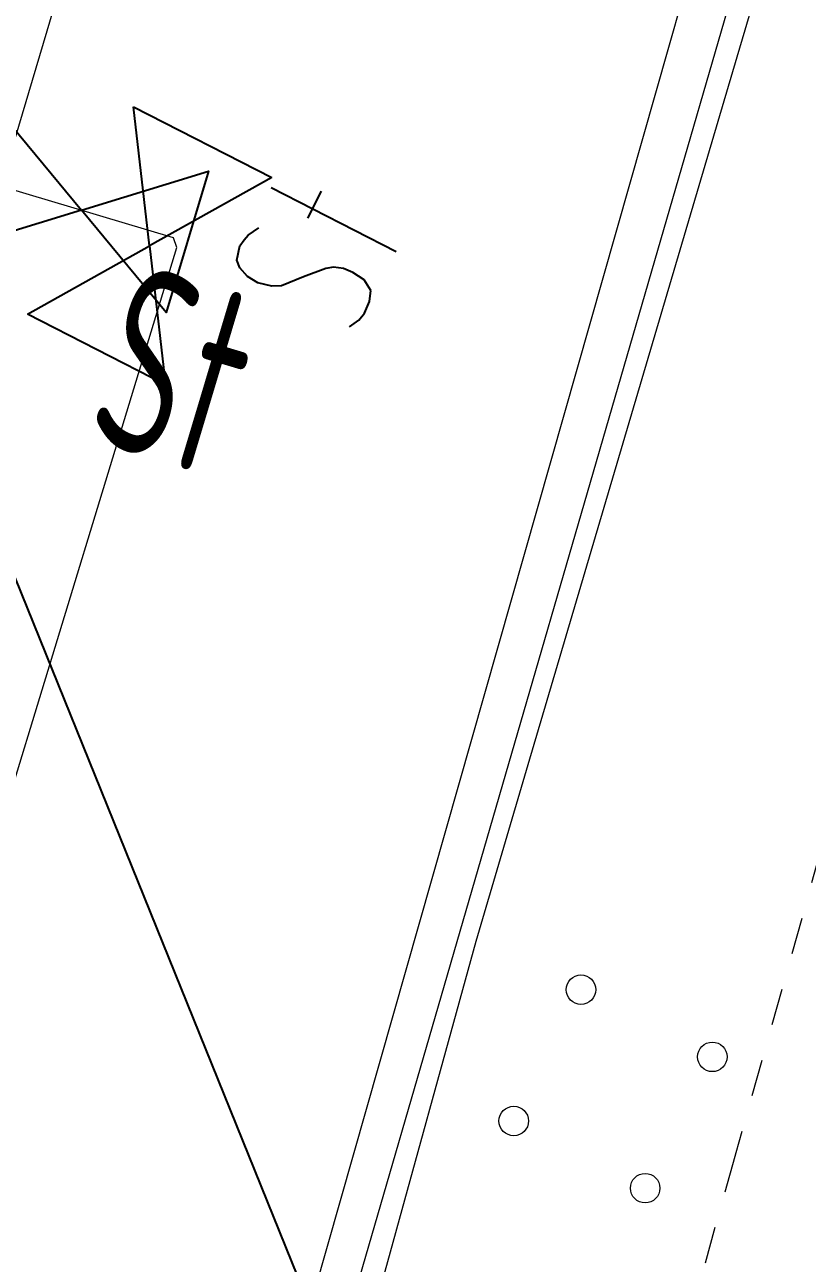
# Model space of a CAD drawing. Header units: metres. Extents: x 507649 to 508899, y 6966965 to 6967377.
# Drawn here: x 507944.382 to 507946.503, y 6967152.746 to 6967156.104 of the extents above; entities that cross this region are included whole.
import ezdxf

# ---------------------------------------------------------------- set-up
doc = ezdxf.new("R2010")
doc.units = ezdxf.units.M
doc.header["$PDMODE"] = 1
doc.linetypes.add('AEC_Double Dash', pattern=[0.039, 0.015, -0.004, 0.006, -0.004, 0.006, -0.004])
for name, color, linetype, lineweight in [('C-PROP-LINE', 252, 'AEC_Double Dash', 5), ('C_UG_LINES', 252, 'EXISTING_COMMUNICATIONS', 0), ('E_UG_LINES', 252, 'EXISTING_ELECTRICITY_UG', 0), ('HT_UG_LINES', 252, 'EXISTING_HIGH_VOLTAGE', 0), ('RW_FEAT', 252, 'Continuous', 0), ('W_AG_PIPES_N', 252, 'EXISTING_WATER', 0)]:
    doc.layers.add(name, color=color, linetype=linetype, lineweight=lineweight)
for name, color, linetype in [('C_TEXT_2.5', 7, 'Continuous'), ('mga2020bdy', 252, 'Continuous'), ('mga2020W_FEAT', 252, 'Continuous'), ('W_FEAT', 252, 'Continuous')]:
    doc.layers.add(name, color=color, linetype=linetype)
doc.styles.get("Standard").update_dxf_attribs({"font": 'ARIALN.TTF'})
doc.styles.add('Style-INTL_ISO_EQUAL', font='ISOCP.shx')
doc.linetypes.add('EXISTING_COMMUNICATIONS', pattern='A,2,-2,2,-2,2,-2,["COMS",Standard,S=2.5,R=0,X=0,Y=-1.25],-9.75,2,-2,2,-2', length=29.75)
doc.linetypes.add('EXISTING_ELECTRICITY_UG', pattern='A,2,-2,2,-2,2,-2,["E-UG",Standard,S=2.5,R=0,X=0,Y=-1.25],-9.15,2,-2,2,-2', length=29.15)
doc.linetypes.add('EXISTING_HIGH_VOLTAGE', pattern='A,2,-2,2,-2,2,-2,["HV",Standard,S=2.5,R=0,X=0,Y=-1.25],-5.9,2,-2,2,-2', length=25.9)
doc.linetypes.add('EXISTING_WATER', pattern='A,2,-2,2,-2,2,-2,["W",Standard,S=2.5,R=0,X=0,Y=-1.25],-4.4,2,-2,2,-2', length=24.4)

# ---------------------------------------------------------------- blocks, each defined once
blk = doc.blocks.new('BAC W SV')
for p, q in [((0, 0), (-1.1289, 9.9836)), ((-1.1289, 9.9836), (8.7842, 4.9036)), ((8.7842, 4.9036), (0, 0)), ((17.7236, -0.4233), (8.7418, 4.1734)), ((11.37, 1.9932), (12.3578, 3.9229)), ((7.0908, 0.7761), (7.8669, 1.3053)), ((-8.7489, -4.9036), (0, 0)), ((0, 0), (1.1642, -9.9836)), ((6.2794, -1.0231), (6.4911, 0)), ((6.4911, 0), (6.8086, 0.4233)), ((6.8086, 0.4233), (7.0908, 0.7761)), ((6.4911, -1.5875), (6.2794, -1.0231)), ((7.0556, -2.1872), (6.4911, -1.5875)), ((12.6647, -1.6228), (11.0772, -2.2225)), ((13.2292, -1.5169), (12.6647, -1.6228)), ((13.9347, -1.6228), (13.2292, -1.5169)), ((14.605, -1.905), (13.9347, -1.6228)), ((7.7964, -2.6458), (7.0556, -2.1872)), ((8.7842, -2.8928), (7.7964, -2.6458)), ((11.0772, -2.2225), (9.4897, -2.8575)), ((15.4164, -2.4342), (14.605, -1.905)), ((15.9103, -3.2103), (15.4164, -2.4342)), ((9.4897, -2.8575), (8.7842, -2.8928)), ((15.8044, -3.9864), (15.9103, -3.2103)), ((15.4517, -4.8331), (15.8044, -3.9864)), ((1.1642, -9.9836), (-8.7489, -4.9036)), ((14.3581, -5.8208), (15.0283, -5.3269)), ((15.0283, -5.3269), (15.4517, -4.8331))]:
    blk.add_line(p, q)
blk = doc.blocks.new('CMC_1')
at = {"layer": 'RW_FEAT'}
for centre in [(-0.2173, 0.6729), (0.6729, 0.2173), (-0.6728, -0.2173), (0.2174, -0.6729)]:
    blk.add_circle(centre, 0.1, dxfattribs=at)
blk.add_point((0, 0), dxfattribs=at)
blk = doc.blocks.new('W-SV_1')
at = {"layer": 'W_FEAT', "flags": 128}
for points in [[(0, 0), (-0.0413, 0.3582), (0.3147, 0.176)], [(0, 0), (0.0414, -0.3581), (-0.3147, -0.1759)]]:
    blk.add_lwpolyline(points, close=True, dxfattribs=at)
at = {"layer": 'W_FEAT', "style": 'Style-INTL_ISO_EQUAL', "width": 0.65}
blk.add_text('St', height=0.5, rotation=62.9, dxfattribs=at).set_placement((0.6088, -0.1097))
blk = doc.blocks.new('XE_SURVEY')
at = {"layer": 'C_UG_LINES', "flags": 128}
blk.add_lwpolyline([(507945.1988, 6967152.394), (507949.1057, 6967165.8605)], dxfattribs=at)
at = {"layer": 'E_UG_LINES', "flags": 128}
blk.add_lwpolyline([(507948.9784, 6967166.0639), (507945.0946, 6967152.4134), (507945.0387, 6967151.6996), (507943.824, 6967145.8785)], dxfattribs=at)
at = {"layer": 'HT_UG_LINES', "flags": 128}
blk.add_lwpolyline([(507949.1809, 6967165.7404), (507946.312, 6967156.0157), (507945.7461, 6967154.0975), (507945.6046, 6967153.6179), (507944.8417, 6967150.8496), (507943.5995, 6967145.4917), (507943.0349, 6967143.0563), (507941.3456, 6967137.5771), (507941.0806, 6967136.7176), (507937.3218, 6967130.5298), (507932.2371, 6967127.1114), (507931.3813, 6967126.6171), (507926.9574, 6967125.7927), (507926.4656, 6967125.813), (507922.0374, 6967126.6139), (507921.564, 6967126.7434), (507919.0137, 6967128.8222), (507914.7567, 6967133.6032), (507913.4917, 6967138.7585), (507912.8959, 6967141.1865), (507912.7858, 6967141.8366), (507911.2009, 6967151.5486), (507911.1135, 6967152.0403), (507909.8044, 6967157.0325), (507909.388, 6967158.6203), (507908.6321, 6967159.963), (507907.1604, 6967162.5772), (507906.9151, 6967163.0129), (507906.789, 6967163.2369), (507906.4754, 6967163.7941), (507906.1607, 6967164.3531), (507905.934, 6967164.7557), (507905.6887, 6967165.1914), (507905.4784, 6967165.565), (507905.2725, 6967165.9308), (507905.05, 6967166.326), (507904.7421, 6967166.8728), (507904.2743, 6967167.7039), (507903.4812, 6967169.1127), (507902.2547, 6967171.2913), (507901.0283, 6967173.4698), (507899.5566, 6967176.084), (507896.4111, 6967181.0086), (507895.2434, 6967182.8209), (507894.4105, 6967184.1137), (507894.1676, 6967184.4906), (507893.619, 6967185.3421), (507891.9607, 6967187.9156), (507891.1812, 6967189.1255), (507890.1968, 6967190.6532), (507889.1002, 6967192.3552), (507888.8509, 6967192.742), (507888.6301, 6967193.0848), (507888.473, 6967193.3285), (507888.2145, 6967193.7565), (507887.9175, 6967194.2489), (507887.5759, 6967194.8151), (507887.1814, 6967195.4691), (507877.4884, 6967211.5372), (507877.139, 6967212.1165), (507876.9146, 6967212.4884), (507876.7074, 6967212.8318), (507876.5924, 6967213.0225)], dxfattribs=at)
at = {"layer": 'mga2020bdy'}
blk.add_polyline3d([(507890.6991, 6967200.5784, 5.3095), (507916.0451, 6967160.3304, 5.2208), (507918.9586, 6967158.3503, 5.1842), (507921.6109, 6967157.3619, 5.2196), (507925.1715, 6967156.7219, 5.1425), (507927.9919, 6967156.8294, 5.0971), (507929.8659, 6967159.0704, 5.1017), (507930.6037, 6967161.6034, 5.1104), (507934.4704, 6967159.1919, 4.8395), (507942.553, 6967156.1035, 4.7977), (507943.9279, 6967155.6575, 4.7285), (507945.2571, 6967152.3745, 4.7915), (507945.0707, 6967151.7613, 4.7587), (507943.5281, 6967146.2682, 4.7011), (507941.1505, 6967141.0839, 4.7356), (507939.9757, 6967135.209, 4.7062), (507936.9555, 6967129.1817, 4.8988), (507935.311, 6967122.2392, 4.6675), (507935.9201, 6967120.9196, 4.6501), (507939.9377, 6967112.3649, 2.59), (507942.8976, 6967107.616, 2.489), (507946.3383, 6967102.1153, 2.534)], dxfattribs=at)
at = {"layer": 'mga2020W_FEAT'}
blk.add_point((507944.7198, 6967155.5043, 4.7267), dxfattribs=at)
blk.add_point((507944.7198, 6967155.5043, 4.7267), dxfattribs=at)
at = {"layer": 'W_AG_PIPES_N', "flags": 128}
for points in [[(507947.923, 6967167.7497), (507947.0944, 6967164.9732), (507945.6645, 6967160.1821), (507944.0915, 6967154.9118), (507943.5747, 6967153.1802), (507942.9957, 6967150.0402), (507921.3914, 6967156.3246), (507918.5214, 6967157.198), (507914.5257, 6967160.1926), (507914.2584, 6967160.6141), (507907.6585, 6967171.2298), (507897.8907, 6967186.9409), (507887.3157, 6967203.9502), (507879.3001, 6967216.6281), (507862.6221, 6967243.3506), (507843.5742, 6967273.8986), (507839.255, 6967280.8829), (507842.1443, 6967293.8616), (507861.1538, 6967305.6471), (507861.476, 6967305.834)], [(507951.7092, 6967102.3087), (507951.4393, 6967102.5917), (507951.3432, 6967104.1978), (507951.3134, 6967104.6969), (507951.1911, 6967105.9604), (507950.9562, 6967106.6112), (507950.6815, 6967107.0734), (507945.5716, 6967115.6692), (507940.2062, 6967124.6949), (507939.9507, 6967125.1247), (507939.7774, 6967125.4163), (507939.5864, 6967125.9097), (507939.5206, 6967126.4886), (507939.597, 6967127.0956), (507939.6579, 6967127.5287), (507940.3121, 6967132.4857), (507940.8538, 6967139.9649), (507941.0205, 6967142.4593), (507941.0538, 6967142.9582), (507941.0761, 6967143.2908), (507941.5616, 6967144.8851), (507941.7073, 6967145.3635), (507943.0182, 6967149.6683), (507944.6205, 6967154.9297), (507944.7942, 6967155.5003), (507944.7857, 6967155.5262), (507944.3167, 6967155.6662)]]:
    blk.add_lwpolyline(points, dxfattribs=at)
at = {"layer": 'mga2020W_FEAT', "xscale": 0.03775943841798091, "yscale": 0.03775943841798091, "zscale": 0.03775943841798091, "rotation": 0.001583333339407246}
blk.add_blockref('BAC W SV', (507944.7198, 6967155.5043, 4.7267), dxfattribs=at)
at = {"layer": 'RW_FEAT', "xscale": 0.4, "yscale": 0.4, "zscale": 0.4}
blk.add_blockref('CMC_1', (507945.9767, 6967153.2182), dxfattribs=at)
at = {"layer": 'W_FEAT', "rotation": 280.419925520139}
blk.add_blockref('W-SV_1', (507944.5357, 6967155.6011), dxfattribs=at)
blk = doc.blocks.new('25027_BNP_Skygate Play-Sheet - 000101 - SITE PLAN')
at = {"layer": 'C-PROP-LINE'}
for p, q in [((-2412855.85, 3915049.12), (-2419392.71, 3922222.64)), ((-2412848.61, 3915041.17), (-2412855.85, 3915049.12)), ((-2409979.31, 3911892.41), (-2412848.61, 3915041.17))]:
    blk.add_line(p, q, dxfattribs=at)
blk = doc.blocks.new('XE_ARCH')
at = {"xscale": 0.001, "yscale": 0.001, "zscale": 0.001, "rotation": 121.996}
blk.add_blockref('25027_BNP_Skygate Play-Sheet - 000101 - SITE PLAN', (509988.1258, 6971273.7702), dxfattribs=at)

msp = doc.modelspace()

# ---------------------------------------------------------------- block references
at = {"layer": 'C_TEXT_2.5'}
msp.add_blockref('XE_SURVEY', (0, 0), dxfattribs=at)

# ---------------------------------------------------------------- next in the draw order: block references
msp.add_blockref('XE_ARCH', (0, 0), dxfattribs=at)

doc.saveas('drawing.dxf')
